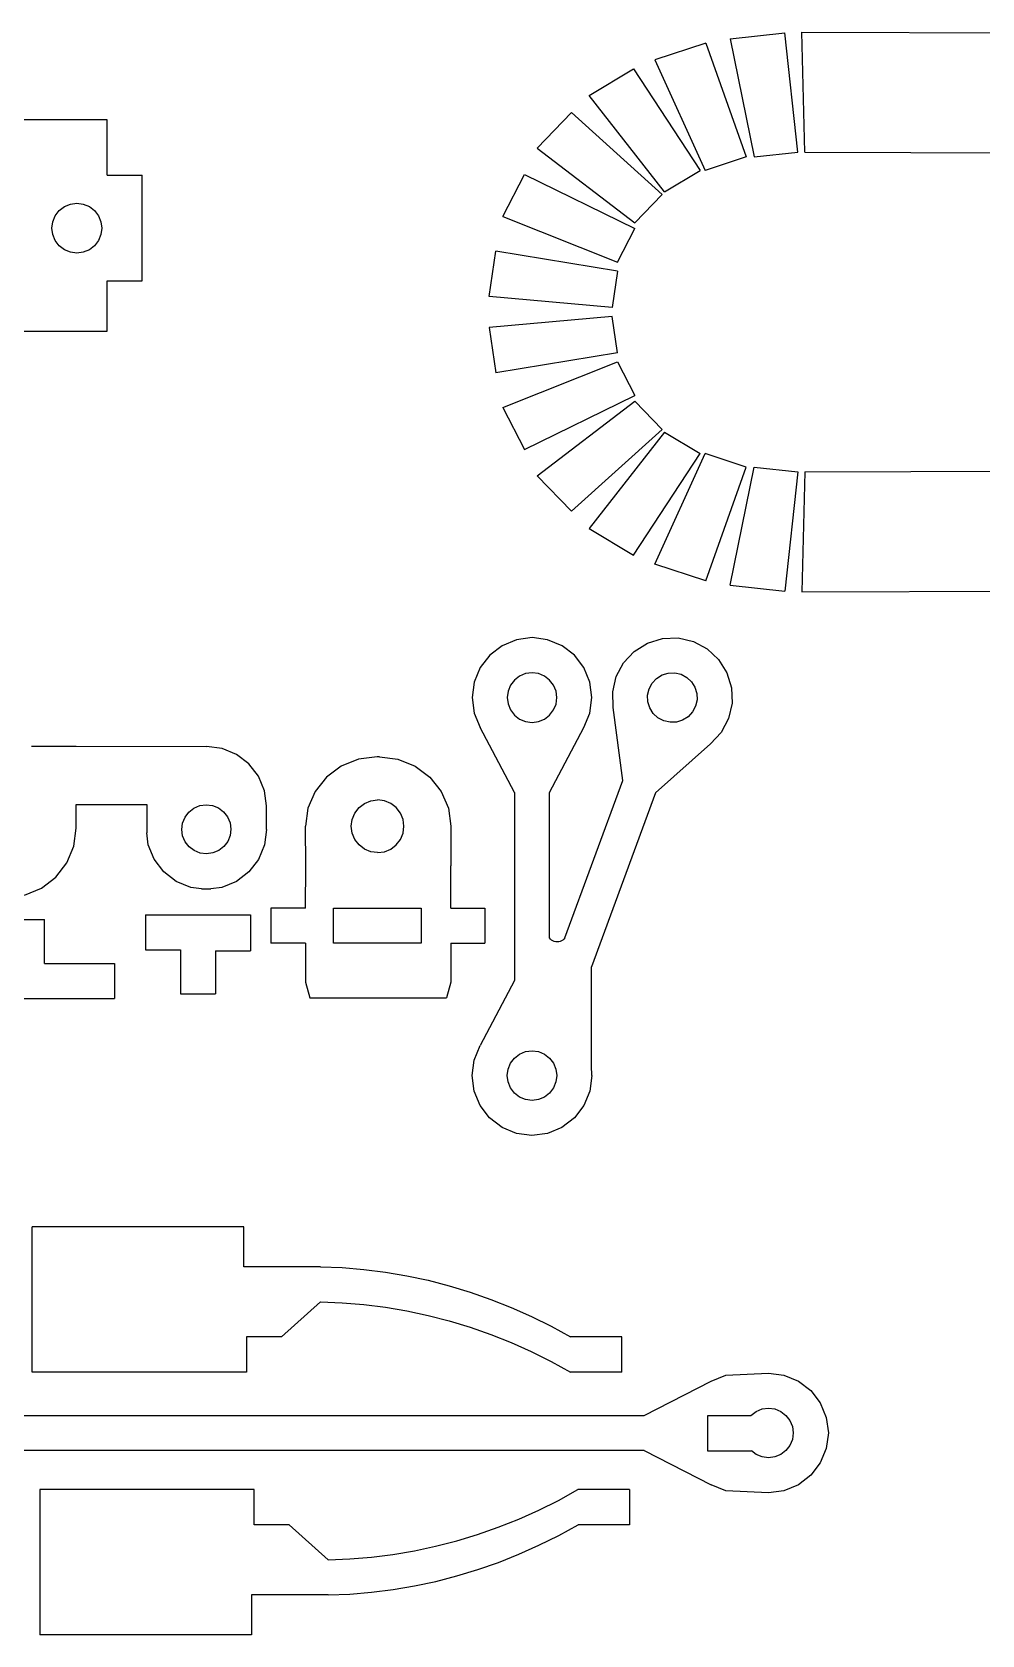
# Model space of a CAD drawing. Extents: x -2494 to 2494, y -1959 to 1959.
# Drawn here: x -1889 to -1458, y -549 to 179 of the extents above; entities that cross this region are included whole.
import ezdxf

# ---------------------------------------------------------------- set-up
doc = ezdxf.new("R2010")
doc.units = 0
doc.header["$MEASUREMENT"] = 0
doc.layers.get('0').update_dxf_attribs({"linetype": 'CONTINUOUS'})

msp = doc.modelspace()

# ---------------------------------------------------------------- linework, layer by layer
for p, q in [((-1572.31, 175.75), (-1547.56, 178.5)), ((-1572.31, 175.75), (-1561.45, 122.04)), ((-1541.64, 124.25), (-1547.56, 178.5)), ((-1538.37, 124.24), (-1539.81, 178.79)), ((-1539.81, 178.79), (-1270.54, 177.94)), ((-1583.33, 173.72), (-1606.53, 166.12)), ((-1583.33, 173.72), (-1565.13, 122.04)), ((-1636.32, 149.91), (-1616.19, 162.07)), ((-1616.19, 162.07), (-1586, 115.96)), ((-1606.53, 166.12), (-1583.69, 115.96)), ((-1602.1, 106.23), (-1636.32, 149.91)), ((-1855.42, 138.87), (-1905.09, 138.87)), ((-1855.42, 113.72), (-1855.42, 138.87)), ((-1660.05, 126.05), (-1644.46, 142.17)), ((-1644.46, 142.17), (-1603.22, 105.06)), ((-1660.05, 126.05), (-1615.69, 92.16)), ((-1561.45, 122.04), (-1541.64, 124.25)), ((-1538.37, 124.24), (-1270.54, 123.38)), ((-1565.13, 122.04), (-1583.69, 115.96)), ((-1855.42, 113.72), (-1839.42, 113.72)), ((-1839.42, 65.69), (-1839.42, 113.72)), ((-1675.6, 95.01), (-1665.82, 114.1)), ((-1665.82, 114.1), (-1615.69, 89.54)), ((-1602.1, 106.23), (-1586, 115.96)), ((-1615.69, 92.16), (-1603.22, 105.06)), ((-1880.04, 92.64), (-1878.91, 95.37)), ((-1878.91, 95.37), (-1877.11, 97.71)), ((-1877.11, 97.71), (-1874.77, 99.51)), ((-1874.77, 99.51), (-1872.04, 100.64)), ((-1872.04, 100.64), (-1869.11, 101.03)), ((-1869.11, 101.03), (-1866.18, 100.64)), ((-1866.18, 100.64), (-1863.45, 99.51)), ((-1863.45, 99.51), (-1861.1, 97.71)), ((-1861.1, 97.71), (-1859.3, 95.37)), ((-1859.3, 95.37), (-1858.17, 92.64)), ((-1675.6, 95.01), (-1623.51, 74.26)), ((-1880.43, 89.71), (-1880.04, 92.64)), ((-1880.04, 86.78), (-1880.43, 89.71)), ((-1858.17, 92.64), (-1857.79, 89.71)), ((-1857.79, 89.71), (-1858.17, 86.78)), ((-1623.51, 74.26), (-1615.69, 89.54)), ((-1878.91, 84.05), (-1880.04, 86.78)), ((-1877.11, 81.7), (-1878.91, 84.05)), ((-1874.77, 79.9), (-1877.11, 81.7)), ((-1861.1, 81.7), (-1863.45, 79.9)), ((-1859.3, 84.05), (-1861.1, 81.7)), ((-1858.17, 86.78), (-1859.3, 84.05)), ((-1872.04, 78.77), (-1874.77, 79.9)), ((-1869.11, 78.38), (-1872.04, 78.77)), ((-1866.18, 78.77), (-1869.11, 78.38)), ((-1863.45, 79.9), (-1866.18, 78.77)), ((-1681.88, 58.59), (-1678.84, 79.23)), ((-1623.51, 70.14), (-1678.84, 79.23)), ((-1855.42, 65.69), (-1839.42, 65.69)), ((-1855.42, 42.87), (-1855.42, 65.69)), ((-1623.51, 70.14), (-1625.95, 53.63)), ((-1625.95, 53.63), (-1681.88, 58.59)), ((-1625.95, 49.6), (-1681.88, 44.63)), ((-1681.88, 44.63), (-1678.84, 24)), ((-1623.51, 33.09), (-1625.95, 49.6)), ((-1905.09, 42.87), (-1855.42, 42.87)), ((-1623.51, 33.09), (-1678.84, 24)), ((-1675.6, 8.21), (-1623.51, 28.96)), ((-1623.51, 28.96), (-1615.69, 13.69)), ((-1675.6, 8.21), (-1665.82, -10.88)), ((-1665.82, -10.88), (-1615.69, 13.69)), ((-1660.05, -22.83), (-1615.69, 11.07)), ((-1615.69, 11.07), (-1603.22, -1.83)), ((-1644.46, -38.95), (-1603.22, -1.83)), ((-1602.1, -3.01), (-1636.32, -46.69)), ((-1602.1, -3.01), (-1586, -12.73)), ((-1616.19, -58.85), (-1586, -12.73)), ((-1606.53, -62.9), (-1583.69, -12.74)), ((-1565.13, -18.82), (-1583.69, -12.74)), ((-1583.33, -70.5), (-1565.13, -18.82)), ((-1572.31, -72.52), (-1561.45, -18.82)), ((-1561.45, -18.82), (-1541.64, -21.02)), ((-1541.64, -21.02), (-1547.56, -75.28)), ((-1538.37, -21.01), (-1539.81, -75.57)), ((-1538.37, -21.01), (-1270.54, -20.16)), ((-1660.05, -22.83), (-1644.46, -38.95)), ((-1636.32, -46.69), (-1616.19, -58.85)), ((-1583.33, -70.5), (-1606.53, -62.9)), ((-1572.31, -72.52), (-1547.56, -75.28)), ((-1539.81, -75.57), (-1270.54, -74.71)), ((-1675.94, -100), (-1681.58, -104.33)), ((-1669.37, -97.28), (-1675.94, -100)), ((-1662.33, -96.35), (-1669.37, -97.28)), ((-1655.28, -97.28), (-1662.33, -96.35)), ((-1648.72, -100), (-1655.28, -97.28)), ((-1643.08, -104.33), (-1648.72, -100)), ((-1615.91, -102.57), (-1609.89, -98.81)), ((-1609.89, -98.81), (-1603.09, -96.73)), ((-1603.09, -96.73), (-1595.99, -96.48)), ((-1595.99, -96.48), (-1589.07, -98.07)), ((-1589.07, -98.07), (-1582.79, -101.41)), ((-1582.79, -101.41), (-1577.59, -106.25)), ((-1681.58, -104.33), (-1685.91, -109.96)), ((-1638.76, -109.97), (-1643.08, -104.33)), ((-1624.09, -114.05), (-1620.76, -107.77)), ((-1620.76, -107.77), (-1615.91, -102.57)), ((-1577.59, -106.25), (-1573.82, -112.28)), ((-1685.91, -109.96), (-1688.63, -116.53)), ((-1670.3, -115.6), (-1672.1, -117.94)), ((-1667.97, -113.81), (-1670.3, -115.6)), ((-1665.25, -112.68), (-1667.97, -113.81)), ((-1662.33, -112.3), (-1665.25, -112.68)), ((-1659.41, -112.69), (-1662.33, -112.3)), ((-1656.69, -113.81), (-1659.41, -112.69)), ((-1654.36, -115.6), (-1656.69, -113.81)), ((-1652.57, -117.94), (-1654.36, -115.6)), ((-1636.04, -116.54), (-1638.76, -109.97)), ((-1625.69, -120.97), (-1624.09, -114.05)), ((-1607.77, -117.03), (-1605.77, -114.87)), ((-1605.77, -114.87), (-1603.27, -113.31)), ((-1603.27, -113.31), (-1600.46, -112.45)), ((-1600.46, -112.45), (-1597.51, -112.35)), ((-1597.51, -112.35), (-1594.65, -113.01)), ((-1594.65, -113.01), (-1592.05, -114.39)), ((-1592.05, -114.39), (-1589.89, -116.4)), ((-1589.89, -116.4), (-1588.33, -118.9)), ((-1573.82, -112.28), (-1571.75, -119.08)), ((-1688.63, -116.53), (-1689.55, -123.57)), ((-1689.55, -123.57), (-1688.63, -130.62)), ((-1673.22, -120.66), (-1673.61, -123.57)), ((-1673.61, -123.57), (-1673.22, -126.49)), ((-1672.1, -117.94), (-1673.22, -120.66)), ((-1651.44, -120.66), (-1652.57, -117.94)), ((-1651.06, -123.58), (-1651.44, -120.66)), ((-1651.44, -126.5), (-1651.06, -123.58)), ((-1635.11, -123.58), (-1636.04, -116.54)), ((-1636.04, -130.63), (-1635.11, -123.58)), ((-1625.44, -128.07), (-1625.69, -120.97)), ((-1609.82, -122.5), (-1609.16, -119.63)), ((-1609.71, -125.44), (-1609.82, -122.5)), ((-1609.16, -119.63), (-1607.77, -117.03)), ((-1588.33, -118.9), (-1587.47, -121.71)), ((-1587.47, -121.71), (-1587.37, -124.65)), ((-1571.75, -119.08), (-1571.5, -126.18)), ((-1688.63, -130.62), (-1685.91, -137.18)), ((-1673.22, -126.49), (-1672.1, -129.21)), ((-1672.1, -129.21), (-1670.31, -131.55)), ((-1654.36, -131.55), (-1652.57, -129.22)), ((-1652.57, -129.22), (-1651.44, -126.5)), ((-1638.76, -137.19), (-1636.04, -130.63)), ((-1621.17, -161.22), (-1625.44, -128.07)), ((-1608.85, -128.25), (-1609.71, -125.44)), ((-1607.29, -130.75), (-1608.85, -128.25)), ((-1605.14, -132.75), (-1607.29, -130.75)), ((-1589.41, -130.12), (-1591.42, -132.27)), ((-1588.03, -127.52), (-1589.41, -130.12)), ((-1587.37, -124.65), (-1588.03, -127.52)), ((-1571.5, -126.18), (-1573.09, -133.1)), ((-1670.31, -166.74), (-1685.91, -137.18)), ((-1670.31, -131.55), (-1667.97, -133.34)), ((-1667.97, -133.34), (-1665.25, -134.47)), ((-1665.25, -134.47), (-1662.33, -134.85)), ((-1662.33, -134.85), (-1659.42, -134.47)), ((-1659.42, -134.47), (-1656.7, -133.34)), ((-1656.7, -133.34), (-1654.36, -131.55)), ((-1654.37, -166.75), (-1638.76, -137.19)), ((-1602.54, -134.14), (-1605.14, -132.75)), ((-1599.67, -134.8), (-1602.54, -134.14)), ((-1596.73, -134.69), (-1599.67, -134.8)), ((-1593.92, -133.83), (-1596.73, -134.69)), ((-1591.42, -132.27), (-1593.92, -133.83)), ((-1573.09, -133.1), (-1576.43, -139.38)), ((-1889.75, -145.64), (-1869.4, -145.64)), ((-1869.4, -145.64), (-1810.21, -145.76)), ((-1606.23, -166.8), (-1581.27, -144.58)), ((-1576.43, -139.38), (-1581.27, -144.58)), ((-1803.17, -146.66), (-1810.21, -145.76)), ((-1796.6, -149.37), (-1803.17, -146.66)), ((-1790.95, -153.69), (-1796.6, -149.37)), ((-1741.17, -151.58), (-1749, -154.73)), ((-1732.77, -150.5), (-1741.17, -151.58)), ((-1731.67, -150.5), (-1732.77, -150.5)), ((-1731.67, -150.5), (-1723.27, -151.58)), ((-1723.27, -151.58), (-1715.44, -154.73)), ((-1786.6, -159.33), (-1790.95, -153.69)), ((-1783.86, -165.92), (-1786.6, -159.33)), ((-1755.73, -159.74), (-1760.88, -166.27)), ((-1749, -154.73), (-1755.73, -159.74)), ((-1715.44, -154.73), (-1708.72, -159.74)), ((-1708.72, -159.74), (-1703.56, -166.27)), ((-1782.93, -172.79), (-1783.86, -165.92)), ((-1760.88, -166.27), (-1764.13, -173.88)), ((-1703.56, -166.27), (-1700.32, -173.88)), ((-1670.31, -166.74), (-1670.33, -252.15)), ((-1654.38, -232.74), (-1654.37, -166.75)), ((-1647.43, -232.74), (-1621.17, -161.22)), ((-1606.23, -166.8), (-1635.3, -245.96)), ((-1869.47, -182.86), (-1869.45, -172.15)), ((-1869.45, -172.15), (-1837.37, -172.21)), ((-1837.37, -172.21), (-1837.4, -185.08)), ((-1818.22, -175.57), (-1815.91, -173.78)), ((-1815.91, -173.78), (-1813.23, -172.65)), ((-1813.23, -172.65), (-1810.34, -172.26)), ((-1810.34, -172.26), (-1807.45, -172.63)), ((-1807.45, -172.63), (-1804.75, -173.73)), ((-1804.75, -173.73), (-1802.43, -175.49)), ((-1782.95, -183.47), (-1782.93, -172.79)), ((-1764.13, -173.88), (-1765.23, -182.04)), ((-1742.84, -176.07), (-1740.94, -173.59)), ((-1740.94, -173.59), (-1738.46, -171.69)), ((-1738.46, -171.69), (-1735.58, -170.49)), ((-1735.58, -170.49), (-1732.49, -170.09)), ((-1729.39, -170.49), (-1732.49, -170.09)), ((-1726.51, -171.69), (-1729.39, -170.49)), ((-1724.03, -173.59), (-1726.51, -171.69)), ((-1722.13, -176.07), (-1724.03, -173.59)), ((-1700.32, -173.88), (-1699.22, -182.04)), ((-1821.45, -183.47), (-1821.08, -180.58)), ((-1821.08, -180.58), (-1819.98, -177.89)), ((-1819.98, -177.89), (-1818.22, -175.57)), ((-1802.43, -175.49), (-1800.64, -177.8)), ((-1800.64, -177.8), (-1799.52, -180.48)), ((-1799.52, -180.48), (-1799.12, -183.37)), ((-1765.04, -200.07), (-1765.23, -182.04)), ((-1744.44, -182.04), (-1744.04, -178.95)), ((-1744.04, -185.14), (-1744.44, -182.04)), ((-1744.04, -178.95), (-1742.84, -176.07)), ((-1720.93, -178.95), (-1722.13, -176.07)), ((-1720.53, -182.04), (-1720.93, -178.95)), ((-1720.93, -185.14), (-1720.53, -182.04)), ((-1699.22, -182.04), (-1699.18, -200.07)), ((-1870.54, -191.02), (-1869.47, -182.86)), ((-1836.7, -190.45), (-1837.4, -185.08)), ((-1821.06, -186.36), (-1821.45, -183.47)), ((-1819.93, -189.05), (-1821.06, -186.36)), ((-1818.14, -191.35), (-1819.93, -189.05)), ((-1800.59, -188.96), (-1802.36, -191.28)), ((-1799.49, -186.26), (-1800.59, -188.96)), ((-1799.12, -183.37), (-1799.49, -186.26)), ((-1782.95, -183.47), (-1783.9, -190.55)), ((-1742.84, -188.02), (-1744.04, -185.14)), ((-1740.94, -190.5), (-1742.84, -188.02)), ((-1724.03, -190.5), (-1722.13, -188.02)), ((-1722.13, -188.02), (-1720.93, -185.14)), ((-1873.69, -198.63), (-1870.54, -191.02)), ((-1833.98, -197.04), (-1836.7, -190.45)), ((-1815.82, -193.12), (-1818.14, -191.35)), ((-1813.13, -194.22), (-1815.82, -193.12)), ((-1810.23, -194.59), (-1813.13, -194.22)), ((-1807.35, -194.19), (-1810.23, -194.59)), ((-1804.66, -193.06), (-1807.35, -194.19)), ((-1802.36, -191.28), (-1804.66, -193.06)), ((-1783.9, -190.55), (-1786.64, -197.13)), ((-1738.46, -192.4), (-1740.94, -190.5)), ((-1735.58, -193.6), (-1738.46, -192.4)), ((-1732.49, -194), (-1735.58, -193.6)), ((-1732.49, -194), (-1729.39, -193.6)), ((-1729.39, -193.6), (-1726.51, -192.4)), ((-1726.51, -192.4), (-1724.03, -190.5)), ((-1878.71, -205.16), (-1873.69, -198.63)), ((-1829.65, -202.71), (-1833.98, -197.04)), ((-1824, -207.07), (-1829.65, -202.71)), ((-1791, -202.79), (-1796.66, -207.12)), ((-1786.64, -197.13), (-1791, -202.79)), ((-1765.23, -219.26), (-1765.04, -200.07)), ((-1699.18, -219.26), (-1699.18, -200.07)), ((-1892.85, -213.33), (-1885.24, -210.18)), ((-1885.24, -210.18), (-1878.71, -205.16)), ((-1817.41, -209.81), (-1824, -207.07)), ((-1812.46, -210.47), (-1817.41, -209.81)), ((-1812.46, -210.47), (-1808.22, -210.48)), ((-1803.26, -209.84), (-1808.22, -210.48)), ((-1796.66, -207.12), (-1803.26, -209.84)), ((-1899.8, -224.45), (-1883.85, -224.45)), ((-1883.85, -244.38), (-1883.85, -224.45)), ((-1838.01, -222.28), (-1838.01, -238.23)), ((-1838.01, -222.28), (-1790.17, -222.28)), ((-1790.17, -222.28), (-1790.17, -238.71)), ((-1765.23, -219.26), (-1781.06, -219.26)), ((-1781.06, -219.26), (-1781.06, -235.2)), ((-1752.59, -219.26), (-1712.71, -219.26)), ((-1752.59, -235.2), (-1752.59, -219.26)), ((-1712.71, -219.26), (-1712.71, -235.2)), ((-1699.18, -219.26), (-1683.75, -219.26)), ((-1683.75, -219.26), (-1683.75, -235.2)), ((-1653.95, -233.27), (-1654.38, -232.74)), ((-1647.43, -232.74), (-1647.86, -233.27)), ((-1838.01, -238.23), (-1822.06, -238.23)), ((-1822.06, -238.23), (-1822.06, -258.16)), ((-1806.12, -238.71), (-1806.12, -258.16)), ((-1806.12, -238.71), (-1790.17, -238.71)), ((-1765.23, -235.2), (-1781.06, -235.2)), ((-1765.23, -235.2), (-1765.23, -252.88)), ((-1712.71, -235.2), (-1752.59, -235.2)), ((-1699.18, -235.2), (-1683.75, -235.2)), ((-1699.18, -235.2), (-1699.18, -252.88)), ((-1653.44, -233.72), (-1653.95, -233.27)), ((-1652.87, -234.08), (-1653.44, -233.72)), ((-1652.24, -234.35), (-1652.87, -234.08)), ((-1651.58, -234.51), (-1652.24, -234.35)), ((-1650.91, -234.57), (-1651.58, -234.51)), ((-1650.23, -234.51), (-1650.91, -234.57)), ((-1649.57, -234.35), (-1650.23, -234.51)), ((-1648.95, -234.08), (-1649.57, -234.35)), ((-1648.37, -233.72), (-1648.95, -234.08)), ((-1647.86, -233.27), (-1648.37, -233.72)), ((-1883.85, -244.38), (-1851.96, -244.38)), ((-1851.96, -244.38), (-1851.96, -260.33)), ((-1635.3, -290.89), (-1635.3, -245.96)), ((-1765.23, -252.88), (-1763.28, -259.95)), ((-1699.18, -252.88), (-1701.13, -259.95)), ((-1670.33, -252.15), (-1685.93, -281.7)), ((-1931.69, -260.33), (-1851.96, -260.33)), ((-1822.06, -258.16), (-1806.12, -258.16)), ((-1763.28, -259.95), (-1701.13, -259.95)), ((-1688.65, -288.27), (-1685.93, -281.7)), ((-1689.58, -295.31), (-1688.65, -288.27)), ((-1673.25, -292.39), (-1672.13, -289.68)), ((-1672.13, -289.68), (-1670.33, -287.34)), ((-1670.33, -287.34), (-1668, -285.55)), ((-1668, -285.55), (-1665.28, -284.42)), ((-1665.28, -284.42), (-1662.36, -284.04)), ((-1662.36, -284.04), (-1659.44, -284.42)), ((-1659.44, -284.42), (-1656.72, -285.55)), ((-1656.72, -285.55), (-1654.39, -287.34)), ((-1654.39, -287.34), (-1652.6, -289.68)), ((-1652.6, -289.68), (-1651.47, -292.4)), ((-1635.14, -295.32), (-1635.3, -290.89)), ((-1688.66, -302.36), (-1689.58, -295.31)), ((-1673.64, -295.31), (-1673.25, -292.39)), ((-1673.25, -298.23), (-1673.64, -295.31)), ((-1672.13, -300.95), (-1673.25, -298.23)), ((-1651.47, -298.23), (-1652.6, -300.95)), ((-1651.47, -292.4), (-1651.09, -295.32)), ((-1651.09, -295.32), (-1651.47, -298.23)), ((-1635.14, -295.32), (-1636.07, -302.36)), ((-1635.14, -295.32), (-1635.14, -295.32)), ((-1685.94, -308.92), (-1688.66, -302.36)), ((-1670.34, -303.29), (-1672.13, -300.95)), ((-1668, -305.08), (-1670.34, -303.29)), ((-1665.28, -306.21), (-1668, -305.08)), ((-1656.73, -305.08), (-1659.44, -306.21)), ((-1654.39, -303.29), (-1656.73, -305.08)), ((-1652.6, -300.95), (-1654.39, -303.29)), ((-1636.07, -302.36), (-1638.79, -308.93)), ((-1681.61, -314.56), (-1685.94, -308.92)), ((-1662.36, -306.59), (-1665.28, -306.21)), ((-1659.44, -306.21), (-1662.36, -306.59)), ((-1638.79, -308.93), (-1643.12, -314.57)), ((-1675.98, -318.89), (-1681.61, -314.56)), ((-1669.41, -321.61), (-1675.98, -318.89)), ((-1648.75, -318.89), (-1655.32, -321.61)), ((-1643.12, -314.57), (-1648.75, -318.89)), ((-1662.37, -322.54), (-1669.41, -321.61)), ((-1655.32, -321.61), (-1662.37, -322.54)), ((-1793.25, -364.01), (-1889.35, -364.01)), ((-1889.35, -430.01), (-1889.35, -364.01)), ((-1793.25, -382.17), (-1793.25, -364.01)), ((-1758.41, -382.17), (-1793.25, -382.17)), ((-1758.41, -382.17), (-1748.56, -382.56)), ((-1748.56, -382.56), (-1738.73, -383.38)), ((-1738.73, -383.38), (-1728.94, -384.61)), ((-1728.94, -384.61), (-1719.2, -386.26)), ((-1719.2, -386.26), (-1709.52, -388.33)), ((-1709.52, -388.33), (-1699.93, -390.8)), ((-1699.93, -390.8), (-1690.43, -393.69)), ((-1758.46, -398.12), (-1776.12, -414.06)), ((-1758.46, -398.12), (-1748.6, -398.51)), ((-1748.6, -398.51), (-1738.78, -399.32)), ((-1738.78, -399.32), (-1728.98, -400.56)), ((-1690.43, -393.69), (-1681.04, -396.98)), ((-1681.04, -396.98), (-1671.77, -400.67)), ((-1728.98, -400.56), (-1719.24, -402.21)), ((-1719.24, -402.21), (-1709.57, -404.27)), ((-1709.57, -404.27), (-1699.98, -406.75)), ((-1699.98, -406.75), (-1690.48, -409.64)), ((-1671.77, -400.67), (-1662.65, -404.75)), ((-1662.65, -404.75), (-1653.67, -409.21)), ((-1792.07, -414.06), (-1792.07, -430.01)), ((-1776.12, -414.06), (-1792.07, -414.06)), ((-1690.48, -409.64), (-1681.1, -412.92)), ((-1681.1, -412.92), (-1671.83, -416.61)), ((-1653.67, -409.21), (-1644.86, -414.06)), ((-1621.55, -414.01), (-1644.86, -414.06)), ((-1621.55, -430.02), (-1621.55, -414.01)), ((-1671.83, -416.61), (-1662.71, -420.69)), ((-1662.71, -420.69), (-1653.73, -425.16)), ((-1653.73, -425.16), (-1644.92, -430.01)), ((-1792.07, -430.01), (-1889.35, -430.01)), ((-1621.55, -430.02), (-1644.92, -430.01)), ((-1611.38, -449.7), (-1581.02, -434.1)), ((-1581.02, -434.1), (-1574.28, -431.38)), ((-1574.28, -431.38), (-1554.96, -430.45)), ((-1554.96, -430.45), (-1547.92, -431.38)), ((-1547.92, -431.38), (-1541.35, -434.1)), ((-1541.35, -434.1), (-1535.72, -438.42)), ((-1535.72, -438.42), (-1531.39, -444.06)), ((-1531.39, -444.06), (-1528.67, -450.63)), ((-1899.7, -449.7), (-1611.38, -449.7)), ((-1582.71, -449.86), (-1582.71, -465.81)), ((-1563.06, -449.86), (-1582.71, -449.86)), ((-1563.06, -449.86), (-1562.94, -449.7)), ((-1562.94, -449.7), (-1560.6, -447.91)), ((-1560.6, -447.91), (-1557.88, -446.78)), ((-1557.88, -446.78), (-1554.96, -446.4)), ((-1554.96, -446.4), (-1552.05, -446.78)), ((-1552.05, -446.78), (-1549.33, -447.91)), ((-1549.33, -447.91), (-1546.99, -449.7)), ((-1546.99, -449.7), (-1545.2, -452.04)), ((-1528.67, -450.63), (-1527.74, -457.67)), ((-1545.2, -452.04), (-1544.07, -454.75)), ((-1544.07, -454.75), (-1543.69, -457.67)), ((-1543.69, -457.67), (-1544.07, -460.59)), ((-1527.74, -457.67), (-1528.67, -464.72)), ((-1611.38, -465.65), (-1899.7, -465.65)), ((-1611.38, -465.65), (-1581.02, -481.25)), ((-1582.71, -465.81), (-1562.72, -465.81)), ((-1560.6, -467.44), (-1562.72, -465.81)), ((-1546.99, -465.65), (-1549.33, -467.44)), ((-1545.2, -463.31), (-1546.99, -465.65)), ((-1544.07, -460.59), (-1545.2, -463.31)), ((-1528.67, -464.72), (-1531.39, -471.28)), ((-1557.88, -468.56), (-1560.6, -467.44)), ((-1554.96, -468.95), (-1557.88, -468.56)), ((-1552.05, -468.56), (-1554.96, -468.95)), ((-1549.33, -467.44), (-1552.05, -468.56)), ((-1531.39, -471.28), (-1535.72, -476.92)), ((-1535.72, -476.92), (-1541.35, -481.25)), ((-1788.63, -483.45), (-1885.91, -483.45)), ((-1885.91, -483.45), (-1885.91, -549.46)), ((-1788.63, -499.4), (-1788.63, -483.45)), ((-1650.29, -488.3), (-1641.48, -483.45)), ((-1618.12, -483.44), (-1641.48, -483.45)), ((-1618.12, -483.44), (-1618.12, -499.45)), ((-1574.28, -483.97), (-1581.02, -481.25)), ((-1554.96, -484.89), (-1574.28, -483.97)), ((-1547.92, -483.97), (-1554.96, -484.89)), ((-1541.35, -481.25), (-1547.92, -483.97)), ((-1668.39, -496.85), (-1659.27, -492.77)), ((-1659.27, -492.77), (-1650.29, -488.3)), ((-1772.69, -499.4), (-1788.63, -499.4)), ((-1755.02, -515.34), (-1772.69, -499.4)), ((-1687.05, -503.82), (-1677.66, -500.54)), ((-1677.66, -500.54), (-1668.39, -496.85)), ((-1650.23, -504.25), (-1641.42, -499.4)), ((-1618.12, -499.45), (-1641.42, -499.4)), ((-1715.81, -511.25), (-1706.13, -509.19)), ((-1706.13, -509.19), (-1696.54, -506.71)), ((-1696.54, -506.71), (-1687.05, -503.82)), ((-1668.34, -512.8), (-1659.21, -508.71)), ((-1659.21, -508.71), (-1650.23, -504.25)), ((-1755.02, -515.34), (-1745.17, -514.95)), ((-1745.17, -514.95), (-1735.34, -514.14)), ((-1735.34, -514.14), (-1725.55, -512.9)), ((-1725.55, -512.9), (-1715.81, -511.25)), ((-1686.99, -519.77), (-1677.6, -516.48)), ((-1677.6, -516.48), (-1668.34, -512.8)), ((-1706.08, -525.13), (-1696.49, -522.66)), ((-1696.49, -522.66), (-1686.99, -519.77)), ((-1754.98, -531.29), (-1789.81, -531.29)), ((-1789.81, -531.29), (-1789.81, -549.46)), ((-1754.98, -531.29), (-1745.12, -530.9)), ((-1745.12, -530.9), (-1735.29, -530.08)), ((-1735.29, -530.08), (-1725.5, -528.85)), ((-1725.5, -528.85), (-1715.76, -527.2)), ((-1715.76, -527.2), (-1706.08, -525.13)), ((-1789.81, -549.46), (-1885.91, -549.46))]:
    msp.add_line(p, q)

doc.saveas('drawing.dxf')
